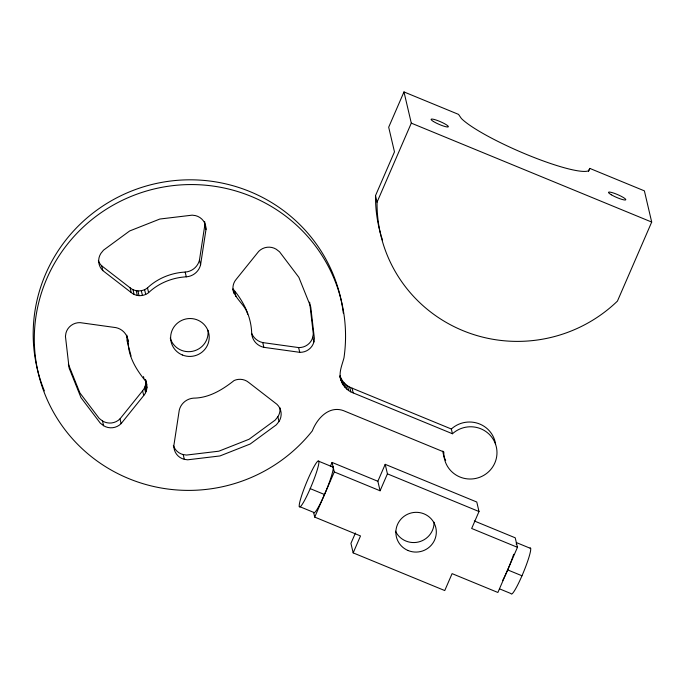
<?xml version="1.0" encoding="UTF-8"?>
<svg xmlns="http://www.w3.org/2000/svg" width="686" height="686" viewBox="0 0 686 686"><rect width="100%" height="100%" fill="white"/><g stroke="black" fill="none" stroke-linecap="round" stroke-linejoin="round"><path stroke-width="1.03" d="M126.85 335.188A15.735 15.426 -13.2 0 1 127.047 336.817L127.004 340.556L131.035 355.991M128.162 341.577C128.145 356.763 136.514 369.994 145.749 381.305C147.859 385.961 147.096 391.68 143.717 395.548L121.113 423.631A14.02 13.746 -13.2 0 1 103.612 425.723L100.31 423.159L80.991 397.64L69.106 368.022L65.444 336.329L65.95 333.044A14.02 13.746 -13.2 0 1 80.108 322.643L115.994 327.634A15.735 15.426 -13.2 0 1 128.162 341.577L127.047 336.817M98.364 260.663A14.02 13.746 -13.2 0 0 101.734 265.859L102.849 270.61L131.232 292.579C136.128 296.704 143.666 296.644 148.613 292.648C158.595 283.095 172.589 277.53 186.3 276.827A15.735 15.426 -13.2 0 0 200.595 264.745L199.48 259.994L204.874 224.691A14.02 13.746 -13.2 0 0 204.651 221.587M200.595 264.745L205.989 229.441L204.874 224.691M247.697 314.222C244.962 304.335 234.723 298.882 232.983 288.909C243.556 301.351 251.29 316.692 251.685 333.387A15.735 15.426 -13.2 0 0 263.861 347.339L299.739 352.321A14.02 13.746 -13.2 0 0 313.905 341.92L312.79 337.169L313.288 333.885L309.635 302.183M313.905 341.92L314.402 338.644L310.749 306.942L298.856 277.324L279.545 251.805L276.235 249.241A14.02 13.746 -13.2 0 0 258.742 251.342L236.13 279.416C232.76 283.284 231.988 289.003 234.098 293.659M68.368 364.223L79.876 392.889L99.196 418.409L102.497 420.972A14.02 13.746 -13.2 0 0 119.999 418.872L142.602 390.797C145.209 387.762 146.272 383.68 145.664 379.752M375.508 195.63L377.043 202.164A141.762 139.009 -13.2 0 0 462.99 330.661A141.762 139.009 -13.2 0 0 617.443 301.094L651.7 222.067L644.386 190.862L589.814 168.404L588.519 170.797A71.661 11.345 23.4 0 1 527.32 154.77A71.661 11.345 23.4 0 1 461.361 118.472L458.548 114.391L403.985 91.933L388.688 127.21L394.476 151.88L375.508 195.63A141.762 139.009 -13.2 0 0 380.91 234.955M377.043 202.164L411.3 123.137L403.985 91.933M330.36 466.36L332.067 462.433L377.857 481.272L380.087 490.782L334.296 471.942L332.067 462.433M474.309 520.966L515.229 537.807L517.458 547.317L497.882 592.472L452.091 573.633L444.751 590.56L353.17 552.882L360.51 535.946L314.72 517.098L334.296 471.942M355.425 533.022L350.94 543.372L353.17 552.882M377.857 481.272L385.198 464.336L476.779 502.023L479.008 511.533L471.668 528.469L517.458 547.317M380.087 490.782L387.427 473.846L385.198 464.336M588.545 171.346L589.814 168.404M279.965 407.818A14.02 13.746 -13.2 0 1 277.864 416.771L275.232 420.046L249.087 439.246L218.843 451.191L186.549 455.058L183.213 454.595A14.02 13.746 -13.2 0 1 173.352 445.377M278.979 421.53L276.347 424.805L250.201 444.005L219.957 455.941L187.664 459.809L184.328 459.346A14.02 13.746 -13.2 0 1 173.867 445.523L179.252 410.219A15.735 15.426 -13.2 0 1 193.555 398.137C208.973 398.034 222.478 389.734 234.14 380.507C238.848 378.423 244.628 379.049 248.615 382.385L276.998 404.354A14.02 13.746 -13.2 0 1 278.979 421.53L277.864 416.771M101.734 265.859L130.117 287.828C135.013 291.944 142.551 291.884 147.499 287.897C157.48 278.345 171.474 272.771 185.186 272.076A15.735 15.426 -13.2 0 0 199.48 259.994M251.693 333.422A15.735 15.426 -13.2 0 0 262.747 342.58L298.624 347.57A14.02 13.746 -13.2 0 0 312.79 337.169M411.3 123.137L651.7 222.067M341.096 380.601C338.275 372.97 342.108 365.149 343.978 357.835A155.782 152.755 -13.2 0 0 157.96 188.101A155.782 152.755 -13.2 0 0 57.735 419.309A155.782 152.755 -13.2 0 0 312.31 430.885C317.429 417.628 330.198 404.311 345.392 411.437L443.825 451.945A26.617 26.102 -13.2 0 0 476.101 478.365A26.617 26.102 -13.2 0 0 493.997 440.669A26.617 26.102 -13.2 0 0 452.46 433.758L353.187 392.906C345.941 390.343 340.822 383.423 339.982 375.842C341.902 381.493 346.473 386.098 352.072 388.156L451.337 429.007A26.617 26.102 -13.2 0 1 478.253 423.468A26.617 26.102 -13.2 0 1 495.601 444.219M387.427 473.846L479.008 511.533M318.87 461.301A24.928 2.881 -67.6 0 1 305.159 499.288A24.928 2.881 -67.6 0 1 303.221 491.047A24.928 2.881 -67.6 0 1 318.87 461.301L333.182 467.183M530.655 548.448L516.344 542.557A24.928 2.881 -67.6 0 1 516.301 544.555M310.201 488.629L324.512 494.52M507.666 569.894L521.977 575.777M299.293 506.457L313.605 512.348L314.72 517.098M499.631 588.897L511.079 593.604A24.928 2.881 -67.6 0 0 523.247 572.793A24.928 2.881 -67.6 0 0 530.029 547.985M451.337 429.007L452.46 433.758M352.072 388.156L353.187 392.906M349.723 387.118L350.838 391.877M347.528 385.806L348.642 390.557M345.53 384.229L346.644 388.979M343.746 382.411L344.861 387.161M342.211 380.387L343.326 385.138M340.951 378.183L342.065 382.942M339.999 376.254L340.445 378.149M298.624 347.57L299.739 352.321M262.747 342.58L263.861 347.339M234.792 291.747L235.915 296.498M185.186 272.076L186.3 276.827M147.499 287.897L148.613 292.648M144.6 289.706L145.715 294.457M183.213 454.595L184.328 459.346M141.333 290.744L142.448 295.495M137.912 290.941L139.026 295.692M136.214 290.718L137.329 295.477M132.973 289.655L134.087 294.414M130.117 287.828L131.232 292.579M145.886 380.696L146.778 384.503M145.303 379.401L145.749 381.305M145.835 383.105L146.95 387.864M143.494 376.563L143.94 378.466M145.149 386.407L146.264 391.166M144.489 387.967L145.604 392.726M142.602 390.797L143.717 395.548M119.999 418.872L121.113 423.631M102.497 420.972L103.612 425.723M332.556 466.72A24.928 2.881 -67.6 0 1 325.773 491.528A24.928 2.881 -67.6 0 1 313.605 512.348M513.703 554.262A24.928 2.881 -67.6 0 1 512.751 557.023M512.416 557.967A24.928 2.881 -67.6 0 1 502.624 580.545M434.084 522.226A20.254 19.86 -13.2 0 1 395.496 531.204M382.471 239.954A141.762 139.009 -13.2 0 1 381.21 235.958M207.969 330.3A19.319 18.942 -13.2 0 1 192.612 351.283A19.319 18.942 -13.2 0 1 170.248 338.069M445.668 460.375A26.617 26.102 -13.2 0 1 442.83 451.096M44.367 390.883A155.782 152.755 -13.2 0 1 150.234 184.92A155.782 152.755 -13.2 0 1 343.317 313.159M102.849 270.61A14.02 13.746 -13.2 0 1 100.868 253.434L103.509 250.167L129.645 230.968L159.898 219.023L192.191 215.155L195.527 215.618A14.02 13.746 -13.2 0 1 205.989 229.441M408.136 550.549A20.254 19.86 -13.2 0 0 436.176 529.661A20.254 19.86 -13.2 0 0 403.951 516.404A20.254 19.86 -13.2 0 0 408.136 550.549M433.38 121.456A9.407 1.492 23.4 0 0 447.992 126.97A9.407 1.492 23.4 0 0 437.779 120.625A9.407 1.492 23.4 0 0 433.38 121.456M611.337 194.79A9.407 1.492 23.4 0 0 625.606 199.935A9.407 1.492 23.4 0 0 614.51 193.375A9.407 1.492 23.4 0 0 611.337 194.79M182.339 354.979A19.319 18.942 -13.2 0 0 209.084 335.06A19.319 18.942 -13.2 0 0 178.351 322.411A19.319 18.942 -13.2 0 0 182.339 354.979"/></g></svg>
